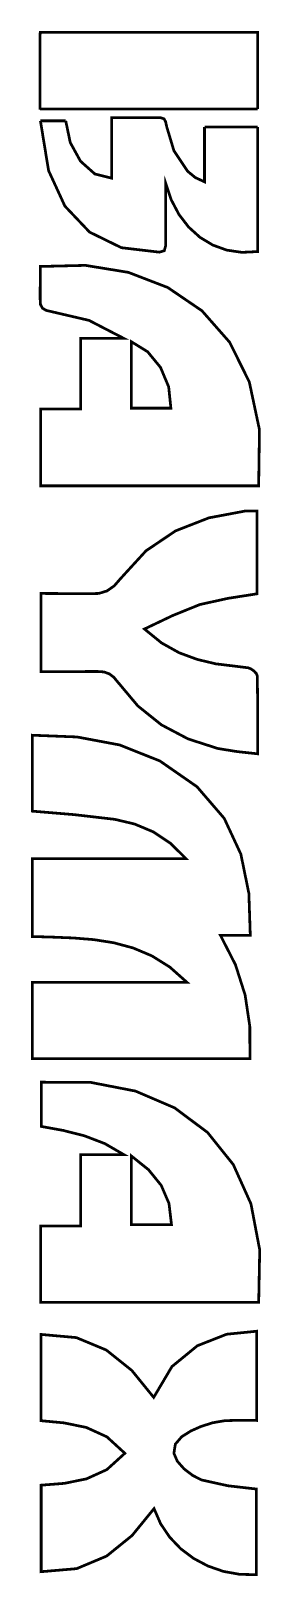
# Model space of a CAD drawing. Extents: x 1.73 to 2.89, y 1.34 to 9.17.
import ezdxf

# ---------------------------------------------------------------- set-up
doc = ezdxf.new("R2010")
doc.units = 0
doc.layers.get('0').update_dxf_attribs({"linetype": 'CONTINUOUS'})

msp = doc.modelspace()

# ---------------------------------------------------------------- linework, layer by layer
at = {"color": 250, "const_width": 0.01389}
for points in [[(1.77181, 8.77246), (1.77175, 8.77636), (1.77138, 9.14421), (1.77251, 9.16542), (2.87489, 9.16542), (2.87489, 8.77636)], [(1.77175, 8.77636), (2.87489, 8.77636)], [(2.87489, 8.68485), (2.87489, 8.05376), (2.79422, 8.04981), (2.71772, 8.06114), (2.64649, 8.08692), (2.5816, 8.12625), (2.52414, 8.17833), (2.47521, 8.24219), (2.43593, 8.317), (2.40744, 8.40186), (2.40744, 8.37451), (2.40804, 8.08361), (2.4011, 8.05811), (2.37603, 8.05078), (2.18381, 8.0734), (2.0224, 8.15256), (1.89751, 8.28424), (1.81478, 8.46425), (1.77354, 8.71636)], [(1.90175, 8.71636), (1.77354, 8.71636)], [(1.90175, 8.71636), (1.92464, 8.60639), (1.97651, 8.51204), (2.0491, 8.44732), (2.13422, 8.426), (2.13422, 8.73281), (2.35493, 8.73281), (2.384, 8.73204), (2.39974, 8.72672), (2.40776, 8.71229), (2.41401, 8.68431), (2.44993, 8.56494), (2.5191, 8.46121), (2.55811, 8.42899), (2.60493, 8.40728), (2.60493, 8.68485)], [(2.60493, 8.68485), (2.87489, 8.68485)]]:
    msp.add_lwpolyline(points, dxfattribs=at)
for points in [[(1.77522, 6.86638), (1.77522, 7.25629), (1.97721, 7.25629), (1.97721, 7.6135), (2.1965, 7.6135), (2.01997, 7.70492), (1.83029, 7.74918), (1.80257, 7.75575), (1.78396, 7.76676), (1.77399, 7.78494), (1.77208, 7.81278), (1.77285, 7.97831), (2.00151, 7.98389), (2.21924, 7.9484), (2.41857, 7.87169), (2.59201, 7.75364), (2.73226, 7.59418), (2.83182, 7.39322), (2.88331, 7.15067), (2.87929, 6.86638), (1.77522, 6.86638)], [(2.43457, 7.25993), (2.42333, 7.36817), (2.38206, 7.46658), (2.31674, 7.546), (2.23367, 7.59722), (2.23367, 7.25993), (2.43457, 7.25993)], [(2.8705, 6.73915), (2.8705, 6.3189), (2.72467, 6.29617), (2.58132, 6.2646), (2.4445, 6.20919), (2.30057, 6.14057), (2.38732, 6.06999), (2.47635, 6.02024), (2.56776, 5.98654), (2.66178, 5.96408), (2.74414, 5.9541), (2.8265, 5.9439), (2.84119, 5.93799), (2.85607, 5.92736), (2.86762, 5.91461), (2.87244, 5.90235), (2.87489, 5.7105), (2.87457, 5.50786), (2.77024, 5.51921), (2.67269, 5.53483), (2.52219, 5.58328), (2.38661, 5.65474), (2.26719, 5.7506), (2.16521, 5.87201), (2.14458, 5.89686), (2.12169, 5.91374), (2.09489, 5.92307), (2.06282, 5.92524), (1.77632, 5.92426), (1.77632, 6.3209), (2.02067, 6.3195), (2.06976, 6.3209), (2.11117, 6.33382), (2.14725, 6.35906), (2.18056, 6.39729), (2.30838, 6.53694), (2.45811, 6.63797), (2.62711, 6.70404), (2.81278, 6.73893), (2.8705, 6.73915)], [(1.73313, 4.97597), (2.51172, 4.97597), (2.43213, 5.05469), (2.34478, 5.11257), (2.25054, 5.15213), (2.15033, 5.17578), (1.94396, 5.19971), (1.73226, 5.21729), (1.73226, 5.60226), (1.95882, 5.59337), (2.1754, 5.55274), (2.37901, 5.47163), (2.56674, 5.34119), (2.70475, 5.18083), (2.78906, 4.99946), (2.82969, 4.80067), (2.83686, 4.58794), (2.6856, 4.58794), (2.76199, 4.43826), (2.81076, 4.28483), (2.83436, 4.12685), (2.83507, 3.96332), (1.73247, 3.96332), (1.73247, 4.34967), (2.51611, 4.34967), (2.42936, 4.42681), (2.33817, 4.48378), (2.24311, 4.52387), (2.14486, 4.55024), (2.04406, 4.56603), (1.9414, 4.57443), (1.83751, 4.57867), (1.73313, 4.58182), (1.73313, 4.97597)], [(1.77528, 2.72689), (1.77528, 3.11426), (1.977, 3.11426), (1.977, 3.47597), (2.19667, 3.47597), (2.09944, 3.53228), (1.99675, 3.57156), (1.88938, 3.59885), (1.77843, 3.61903), (1.77843, 3.84347), (2.0286, 3.84233), (2.25526, 3.79833), (2.45404, 3.71306), (2.62071, 3.58822), (2.75092, 3.42551), (2.84028, 3.22661), (2.8846, 2.99317), (2.87944, 2.72689), (1.77528, 2.72689)], [(2.23426, 3.46957), (2.23426, 3.12153), (2.43761, 3.12153), (2.42492, 3.22879), (2.38558, 3.32042), (2.32135, 3.39962), (2.23426, 3.46957)], [(2.20139, 1.9624), (2.10997, 2.04596), (2.00608, 2.09326), (1.89356, 2.11643), (1.77626, 2.12756), (1.77626, 2.56483), (1.95557, 2.54878), (2.10747, 2.48557), (2.2366, 2.38222), (2.34744, 2.24571), (2.44, 2.40207), (2.56862, 2.50743), (2.71701, 2.56581), (2.86882, 2.58106), (2.86882, 2.12875), (2.78635, 2.13004), (2.70731, 2.12756), (2.64615, 2.11708), (2.58703, 2.09825), (2.53629, 2.07579), (2.48958, 2.04639), (2.45725, 2.00896), (2.44976, 1.96251), (2.46712, 1.92219), (2.50142, 1.88331), (2.54492, 1.85015), (2.59022, 1.8271), (2.72336, 1.79775), (2.86729, 1.78119), (2.86719, 1.34695), (2.78282, 1.3488), (2.70063, 1.36366), (2.62235, 1.39085), (2.54969, 1.42942), (2.48426, 1.47862), (2.42794, 1.53765), (2.38226, 1.60568), (2.34912, 1.68192), (2.23785, 1.54546), (2.10889, 1.44129), (1.95703, 1.37755), (1.77718, 1.36214), (1.77718, 1.80072), (1.89393, 1.80985), (2.00635, 1.83251), (2.11025, 1.87972), (2.20139, 1.9624)]]:
    msp.add_lwpolyline(points, close=True, dxfattribs=at)

doc.saveas('drawing.dxf')
